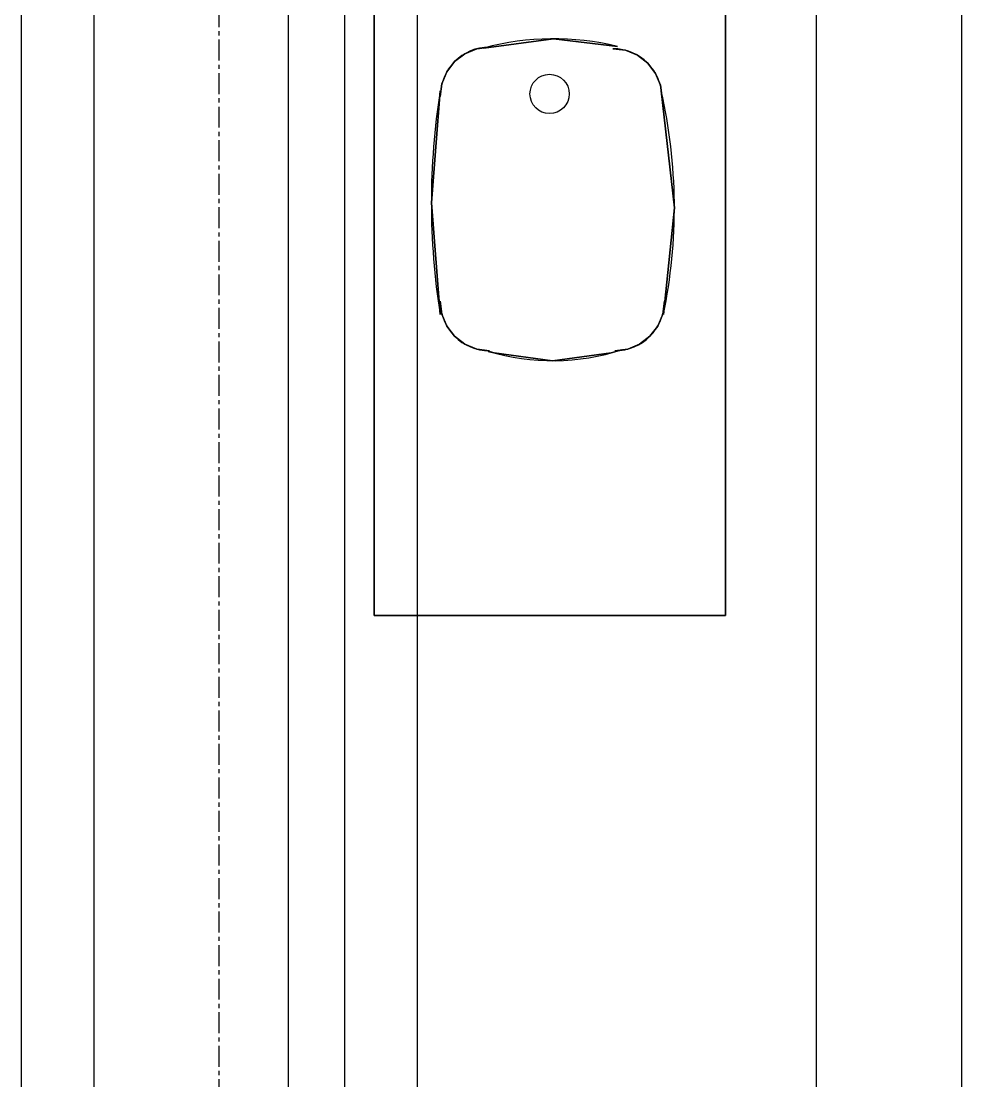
# Model space of a CAD drawing. Header units: millimetres. Extents: x -58291 to 85267, y -25390 to 74943.
# Drawn here: x -5833 to -4408, y 50276 to 51881 of the extents above; entities that cross this region are included whole.
import ezdxf

# ---------------------------------------------------------------- set-up
doc = ezdxf.new("R2010")
doc.units = ezdxf.units.MM
doc.linetypes.add('PCENTRE', pattern=[50.8, 31.75, -6.35, 6.35, -6.35])
doc.linetypes.add('PCENTRE2', pattern=[28.575, 19.05, -3.175, 3.175, -3.175])
for name, color, linetype in [('Basement 01 - Walls', 3, 'Continuous'), ('Boundaries_and_building_grids', 140, 'PCENTRE2'), ('BRICK_WALLS_P4', 1, 'Continuous'), ('SANITARY', 4, 'Continuous'), ('SHOPFITTING', 4, 'Continuous')]:
    doc.layers.add(name, color=color, linetype=linetype)

msp = doc.modelspace()

# ---------------------------------------------------------------- linework, layer by layer
at = {"layer": 'Basement 01 - Walls', "color": 3, "linetype": 'Continuous', "lineweight": -3}
for p, q in [((-5832.8, 52975.7, -4600), (-5832.8, 47575.7, -4600)), ((-5722.8, 52975.7, -4600), (-5722.8, 47575.7, -4600)), ((-5342.8, 52975.7, -4600), (-5342.8, 47575.7, -4600)), ((-5232.8, 52975.7, -4600), (-5232.8, 47575.7, -4600))]:
    msp.add_line(p, q, dxfattribs=at)
at = {"layer": 'Boundaries_and_building_grids', "color": 140, "linetype": 'PCENTRE', "lineweight": -3}
msp.add_line((-5532.8, -17978), (-5532.8, 67825.7), dxfattribs=at)
at = {"layer": 'BRICK_WALLS_P4', "linetype": 'Continuous'}
for p, q in [((-4627.7, 44390.8), (-4627.7, 52980.8)), ((-4407.7, 44280.8), (-4407.7, 52980.8))]:
    msp.add_line(p, q, dxfattribs=at)
at = {"layer": 'SANITARY', "linetype": 'Continuous'}
for p, q in [((-5297.8, 50980.8), (-5297.8, 52780.8)), ((-5297.8, 50980.8), (-5297.8, 52780.8)), ((-5297.8, 52780.8, 880), (-5297.8, 50980.8, 880)), ((-5297.8, 50980.8), (-5297.8, 52780.8)), ((-5297.8, 52780.8, 880), (-5297.8, 50980.8, 880)), ((-5297.8, 52780.8, 880), (-5297.8, 50980.8, 880)), ((-5297.8, 50980.8), (-5297.8, 52780.8)), ((-4765.9, 52780.8), (-4765.9, 50980.8)), ((-4765.9, 52780.8), (-4765.9, 50980.8)), ((-4765.9, 52780.8), (-4765.9, 50980.8)), ((-4765.9, 50980.8, 880), (-4765.9, 52780.8, 880)), ((-4765.9, 52780.8), (-4765.9, 50980.8)), ((-4765.9, 50980.8, 880), (-4765.9, 52780.8, 880)), ((-4765.9, 50980.8, 880), (-4765.9, 52780.8, 880)), ((-5142.5, 51839, 880), (-5123.1, 51841.6, 880)), ((-5123.1, 51841.6, 750), (-5142.5, 51839, 750)), ((-5123.1, 51841.6, 750), (-5142.5, 51839, 750)), ((-5142.5, 51839, 880), (-5123.1, 51841.6, 880)), ((-5123.1, 51841.6, 750), (-5142.5, 51839, 750)), ((-5142.5, 51839, 880), (-5123.1, 51841.6, 880)), ((-5142.5, 51839, 880), (-5123.1, 51841.6, 880)), ((-5123.1, 51841.6, 750), (-5142.5, 51839, 750)), ((-5123.1, 51841.6, 750), (-5142.5, 51839, 750)), ((-5142.5, 51839, 880), (-5123.1, 51841.6, 880)), ((-5123.1, 51841.6, 750), (-5142.5, 51839, 750)), ((-5142.5, 51839, 880), (-5123.1, 51841.6, 880)), ((-5123.1, 51841.6, 750), (-5142.5, 51839, 750)), ((-5123.1, 51841.6, 750), (-5142.5, 51839, 750)), ((-5142.5, 51839, 880), (-5123.1, 51841.6, 880)), ((-5142.5, 51839, 880), (-5123.1, 51841.6, 880)), ((-5123.1, 51841.6, 750), (-5142.5, 51839, 750)), ((-5142.5, 51839, 880), (-5123.1, 51841.6, 880)), ((-5142.5, 51839, 880), (-5123.1, 51841.6, 880)), ((-5123.1, 51841.6, 750), (-5142.5, 51839, 750)), ((-5131.7, 51840.2, 880), (-5026.1, 51854.2, 880)), ((-5026.1, 51854.2, 750), (-5131.7, 51840.2, 750)), ((-5026.1, 51854.2, 750), (-5131.7, 51840.2, 750)), ((-5131.7, 51840.2, 880), (-5026.1, 51854.2, 880)), ((-5026.1, 51854.2, 750), (-5131.7, 51840.2, 750)), ((-5131.7, 51840.2, 880), (-5026.1, 51854.2, 880)), ((-5131.7, 51840.2, 880), (-5026.1, 51854.2, 880)), ((-5026.1, 51854.2, 750), (-5131.7, 51840.2, 750)), ((-5026.1, 51854.2, 750), (-5131.7, 51840.2, 750)), ((-5131.7, 51840.2, 880), (-5026.1, 51854.2, 880)), ((-5026.1, 51854.2, 750), (-5131.7, 51840.2, 750)), ((-5131.7, 51840.2, 880), (-5026.1, 51854.2, 880)), ((-5026.1, 51854.2, 750), (-5131.7, 51840.2, 750)), ((-5131.7, 51840.2, 880), (-5026.1, 51854.2, 880)), ((-5026.1, 51854.2, 750), (-5131.7, 51840.2, 750)), ((-5131.7, 51840.2, 880), (-5026.1, 51854.2, 880)), ((-5026.1, 51854.2, 750), (-5131.7, 51840.2, 750)), ((-5131.7, 51840.2, 880), (-5026.1, 51854.2, 880)), ((-5131.7, 51840.2, 880), (-5026.1, 51854.2, 880)), ((-5026.1, 51854.2, 750), (-5131.7, 51840.2, 750)), ((-5123.1, 51841.6, 880), (-5123.1, 51841.6, 750)), ((-5123.1, 51841.6, 750), (-5123.1, 51841.6, 750)), ((-5123.1, 51841.6, 750), (-5123.1, 51841.6, 750)), ((-5123.1, 51841.6, 880), (-5123.1, 51841.6, 750)), ((-5123.1, 51841.6, 880), (-5123.1, 51841.6, 750)), ((-5123.1, 51841.6, 750), (-5123.1, 51841.6, 750)), ((-5123.1, 51841.6, 880), (-5123.1, 51841.6, 750)), ((-5123.1, 51841.6, 750), (-5123.1, 51841.6, 750)), ((-5123.1, 51841.6, 750), (-5123.1, 51841.6, 750)), ((-5123.1, 51841.6, 880), (-5123.1, 51841.6, 750)), ((-5123.1, 51841.6, 750), (-5123.1, 51841.6, 750)), ((-5123.1, 51841.6, 880), (-5123.1, 51841.6, 750)), ((-5123.1, 51841.6, 750), (-5123.1, 51841.6, 750)), ((-5123.1, 51841.6, 750), (-5123.1, 51841.6, 750)), ((-5123.1, 51841.6, 880), (-5123.1, 51841.6, 750)), ((-5123.1, 51841.6, 750), (-5123.1, 51841.6, 750)), ((-5123.1, 51841.6, 880), (-5123.1, 51841.6, 750)), ((-5123.1, 51841.6, 880), (-5123.1, 51841.6, 750)), ((-5123.1, 51841.6, 750), (-5123.1, 51841.6, 750)), ((-5123.1, 51841.6, 880), (-5123.1, 51841.6, 750)), ((-4929.4, 51842.5, 750), (-5026.1, 51854.2, 750)), ((-5026.1, 51854.2, 880), (-4929.4, 51842.5, 880)), ((-5026.1, 51854.2, 880), (-5026.1, 51854.2, 750)), ((-5026.1, 51854.2, 750), (-5026.1, 51854.2, 750)), ((-5026.1, 51854.2, 750), (-5026.1, 51854.2, 880)), ((-4929.4, 51842.5, 750), (-5026.1, 51854.2, 750)), ((-5026.1, 51854.2, 750), (-5026.1, 51854.2, 750)), ((-5026.1, 51854.2, 880), (-4929.4, 51842.5, 880)), ((-5026.1, 51854.2, 750), (-5026.1, 51854.2, 880)), ((-5026.1, 51854.2, 880), (-5026.1, 51854.2, 750)), ((-5026.1, 51854.2, 880), (-5026.1, 51854.2, 750)), ((-4929.4, 51842.5, 750), (-5026.1, 51854.2, 750)), ((-5026.1, 51854.2, 750), (-5026.1, 51854.2, 880)), ((-5026.1, 51854.2, 750), (-5026.1, 51854.2, 750)), ((-5026.1, 51854.2, 880), (-4929.4, 51842.5, 880)), ((-5026.1, 51854.2, 750), (-5026.1, 51854.2, 880)), ((-5026.1, 51854.2, 880), (-5026.1, 51854.2, 750)), ((-5026.1, 51854.2, 880), (-4929.4, 51842.5, 880)), ((-5026.1, 51854.2, 750), (-5026.1, 51854.2, 750)), ((-5026.1, 51854.2, 750), (-5026.1, 51854.2, 880)), ((-4929.4, 51842.5, 750), (-5026.1, 51854.2, 750)), ((-5026.1, 51854.2, 750), (-5026.1, 51854.2, 750)), ((-5026.1, 51854.2, 880), (-4929.4, 51842.5, 880)), ((-5026.1, 51854.2, 750), (-5026.1, 51854.2, 750)), ((-5026.1, 51854.2, 750), (-5026.1, 51854.2, 880)), ((-4929.4, 51842.5, 750), (-5026.1, 51854.2, 750)), ((-5026.1, 51854.2, 880), (-4929.4, 51842.5, 880)), ((-5026.1, 51854.2, 880), (-5026.1, 51854.2, 750)), ((-5026.1, 51854.2, 880), (-5026.1, 51854.2, 750)), ((-5026.1, 51854.2, 750), (-5026.1, 51854.2, 750)), ((-5026.1, 51854.2, 750), (-5026.1, 51854.2, 880)), ((-4929.4, 51842.5, 750), (-5026.1, 51854.2, 750)), ((-5026.1, 51854.2, 880), (-4929.4, 51842.5, 880)), ((-5026.1, 51854.2, 880), (-5026.1, 51854.2, 750)), ((-4929.4, 51842.5, 750), (-5026.1, 51854.2, 750)), ((-5026.1, 51854.2, 880), (-4929.4, 51842.5, 880)), ((-5026.1, 51854.2, 750), (-5026.1, 51854.2, 750)), ((-5026.1, 51854.2, 750), (-5026.1, 51854.2, 880)), ((-5026.1, 51854.2, 750), (-5026.1, 51854.2, 880)), ((-5026.1, 51854.2, 880), (-4929.4, 51842.5, 880)), ((-5026.1, 51854.2, 880), (-5026.1, 51854.2, 750)), ((-5026.1, 51854.2, 750), (-5026.1, 51854.2, 750)), ((-4929.4, 51842.5, 750), (-5026.1, 51854.2, 750)), ((-5026.1, 51854.2, 880), (-5026.1, 51854.2, 750)), ((-4929.4, 51842.5, 750), (-5026.1, 51854.2, 750)), ((-5026.1, 51854.2, 880), (-5026.1, 51854.2, 750)), ((-5026.1, 51854.2, 880), (-4929.4, 51842.5, 880)), ((-5026.1, 51854.2, 750), (-5026.1, 51854.2, 750)), ((-5026.1, 51854.2, 750), (-5026.1, 51854.2, 880)), ((-4929.4, 51842.5, 750), (-5026.1, 51854.2, 750)), ((-4929.4, 51842.5, 880), (-4929.4, 51842.5, 750)), ((-4929.4, 51842.5, 750), (-4929.4, 51842.5, 750)), ((-4929.4, 51842.5, 750), (-4929.4, 51842.5, 750)), ((-4929.4, 51842.5, 880), (-4929.4, 51842.5, 750)), ((-4929.4, 51842.5, 880), (-4929.4, 51842.5, 750)), ((-4929.4, 51842.5, 750), (-4929.4, 51842.5, 750)), ((-4929.4, 51842.5, 750), (-4929.4, 51842.5, 750)), ((-4929.4, 51842.5, 750), (-4929.4, 51842.5, 750)), ((-4929.4, 51842.5, 880), (-4929.4, 51842.5, 750)), ((-4929.4, 51842.5, 880), (-4929.4, 51842.5, 750)), ((-4929.4, 51842.5, 750), (-4929.4, 51842.5, 750)), ((-4929.4, 51842.5, 750), (-4929.4, 51842.5, 750)), ((-4929.4, 51842.5, 880), (-4929.4, 51842.5, 750)), ((-4929.4, 51842.5, 750), (-4929.4, 51842.5, 750)), ((-4929.4, 51842.5, 880), (-4929.4, 51842.5, 750)), ((-4929.4, 51842.5, 880), (-4929.4, 51842.5, 750)), ((-4929.4, 51842.5, 750), (-4929.4, 51842.5, 750)), ((-4929.4, 51842.5, 880), (-4929.4, 51842.5, 750)), ((-4929.4, 51842.5, 750), (-4929.4, 51842.5, 750)), ((-4929.4, 51842.5, 880), (-4929.4, 51842.5, 750)), ((-5176.2, 51819.6, 880), (-5160.6, 51831.5, 880)), ((-5160.6, 51831.5, 750), (-5176.2, 51819.6, 750)), ((-5160.6, 51831.5, 750), (-5176.2, 51819.6, 750)), ((-5176.2, 51819.6, 880), (-5160.6, 51831.5, 880)), ((-5160.6, 51831.5, 750), (-5176.2, 51819.6, 750)), ((-5176.2, 51819.6, 880), (-5160.6, 51831.5, 880)), ((-5160.6, 51831.5, 750), (-5176.2, 51819.6, 750)), ((-5176.2, 51819.6, 880), (-5160.6, 51831.5, 880)), ((-5176.2, 51819.6, 880), (-5160.6, 51831.5, 880)), ((-5160.6, 51831.5, 750), (-5176.2, 51819.6, 750)), ((-5176.2, 51819.6, 880), (-5160.6, 51831.5, 880)), ((-5160.6, 51831.5, 750), (-5176.2, 51819.6, 750)), ((-5176.2, 51819.6, 880), (-5160.6, 51831.5, 880)), ((-5176.2, 51819.6, 880), (-5160.6, 51831.5, 880)), ((-5160.6, 51831.5, 750), (-5176.2, 51819.6, 750)), ((-5160.6, 51831.5, 750), (-5176.2, 51819.6, 750)), ((-5176.2, 51819.6, 880), (-5160.6, 51831.5, 880)), ((-5160.6, 51831.5, 750), (-5176.2, 51819.6, 750)), ((-5160.6, 51831.5, 750), (-5176.2, 51819.6, 750)), ((-5176.2, 51819.6, 880), (-5160.6, 51831.5, 880)), ((-5160.6, 51831.5, 880), (-5142.5, 51839, 880)), ((-5142.5, 51839, 750), (-5160.6, 51831.5, 750)), ((-5142.5, 51839, 750), (-5160.6, 51831.5, 750)), ((-5160.6, 51831.5, 880), (-5142.5, 51839, 880)), ((-5142.5, 51839, 750), (-5160.6, 51831.5, 750)), ((-5160.6, 51831.5, 880), (-5142.5, 51839, 880)), ((-5160.6, 51831.5, 880), (-5142.5, 51839, 880)), ((-5142.5, 51839, 750), (-5160.6, 51831.5, 750)), ((-5142.5, 51839, 750), (-5160.6, 51831.5, 750)), ((-5160.6, 51831.5, 880), (-5142.5, 51839, 880)), ((-5142.5, 51839, 750), (-5160.6, 51831.5, 750)), ((-5160.6, 51831.5, 880), (-5142.5, 51839, 880)), ((-5142.5, 51839, 750), (-5160.6, 51831.5, 750)), ((-5160.6, 51831.5, 880), (-5142.5, 51839, 880)), ((-5160.6, 51831.5, 880), (-5142.5, 51839, 880)), ((-5142.5, 51839, 750), (-5160.6, 51831.5, 750)), ((-5142.5, 51839, 750), (-5160.6, 51831.5, 750)), ((-5160.6, 51831.5, 880), (-5142.5, 51839, 880)), ((-5142.5, 51839, 750), (-5160.6, 51831.5, 750)), ((-5160.6, 51831.5, 880), (-5142.5, 51839, 880)), ((-5160.6, 51831.5, 880), (-5160.6, 51831.5, 750)), ((-5160.6, 51831.5, 750), (-5160.6, 51831.5, 750)), ((-5160.6, 51831.5, 750), (-5160.6, 51831.5, 880)), ((-5160.6, 51831.5, 750), (-5160.6, 51831.5, 880)), ((-5160.6, 51831.5, 880), (-5160.6, 51831.5, 750)), ((-5160.6, 51831.5, 750), (-5160.6, 51831.5, 750)), ((-5160.6, 51831.5, 880), (-5160.6, 51831.5, 750)), ((-5160.6, 51831.5, 750), (-5160.6, 51831.5, 880)), ((-5160.6, 51831.5, 750), (-5160.6, 51831.5, 750)), ((-5160.6, 51831.5, 880), (-5160.6, 51831.5, 750)), ((-5160.6, 51831.5, 750), (-5160.6, 51831.5, 750)), ((-5160.6, 51831.5, 750), (-5160.6, 51831.5, 750)), ((-5160.6, 51831.5, 880), (-5160.6, 51831.5, 750)), ((-5160.6, 51831.5, 750), (-5160.6, 51831.5, 750)), ((-5160.6, 51831.5, 750), (-5160.6, 51831.5, 880)), ((-5160.6, 51831.5, 880), (-5160.6, 51831.5, 750)), ((-5160.6, 51831.5, 750), (-5160.6, 51831.5, 880)), ((-5160.6, 51831.5, 880), (-5160.6, 51831.5, 750)), ((-5160.6, 51831.5, 750), (-5160.6, 51831.5, 750)), ((-5160.6, 51831.5, 750), (-5160.6, 51831.5, 750)), ((-5160.6, 51831.5, 750), (-5160.6, 51831.5, 880)), ((-5160.6, 51831.5, 880), (-5160.6, 51831.5, 750)), ((-5160.6, 51831.5, 750), (-5160.6, 51831.5, 750)), ((-5160.6, 51831.5, 880), (-5160.6, 51831.5, 750)), ((-5160.6, 51831.5, 750), (-5160.6, 51831.5, 880)), ((-5160.6, 51831.5, 750), (-5160.6, 51831.5, 880)), ((-5160.6, 51831.5, 750), (-5160.6, 51831.5, 880)), ((-5160.6, 51831.5, 750), (-5160.6, 51831.5, 750)), ((-5160.6, 51831.5, 880), (-5160.6, 51831.5, 750)), ((-5160.6, 51831.5, 750), (-5160.6, 51831.5, 880)), ((-5142.5, 51839, 880), (-5142.5, 51839, 750)), ((-5142.5, 51839, 750), (-5142.5, 51839, 750)), ((-5142.5, 51839, 750), (-5142.5, 51839, 880)), ((-5142.5, 51839, 750), (-5142.5, 51839, 750)), ((-5142.5, 51839, 750), (-5142.5, 51839, 880)), ((-5142.5, 51839, 880), (-5142.5, 51839, 750)), ((-5142.5, 51839, 880), (-5142.5, 51839, 750)), ((-5142.5, 51839, 750), (-5142.5, 51839, 880)), ((-5142.5, 51839, 750), (-5142.5, 51839, 750)), ((-5142.5, 51839, 750), (-5142.5, 51839, 880)), ((-5142.5, 51839, 880), (-5142.5, 51839, 750)), ((-5142.5, 51839, 750), (-5142.5, 51839, 750)), ((-5142.5, 51839, 750), (-5142.5, 51839, 880)), ((-5142.5, 51839, 750), (-5142.5, 51839, 750)), ((-5142.5, 51839, 880), (-5142.5, 51839, 750)), ((-5142.5, 51839, 880), (-5142.5, 51839, 750)), ((-5142.5, 51839, 750), (-5142.5, 51839, 750)), ((-5142.5, 51839, 750), (-5142.5, 51839, 880)), ((-5142.5, 51839, 880), (-5142.5, 51839, 750)), ((-5142.5, 51839, 750), (-5142.5, 51839, 880)), ((-5142.5, 51839, 750), (-5142.5, 51839, 750)), ((-5142.5, 51839, 750), (-5142.5, 51839, 750)), ((-5142.5, 51839, 880), (-5142.5, 51839, 750)), ((-5142.5, 51839, 750), (-5142.5, 51839, 880)), ((-5142.5, 51839, 750), (-5142.5, 51839, 750)), ((-5142.5, 51839, 750), (-5142.5, 51839, 880)), ((-5142.5, 51839, 880), (-5142.5, 51839, 750)), ((-5142.5, 51839, 750), (-5142.5, 51839, 880)), ((-5142.5, 51839, 880), (-5142.5, 51839, 750)), ((-5142.5, 51839, 750), (-5142.5, 51839, 750)), ((-5131.7, 51840.2, 750), (-5131.7, 51840.2, 880)), ((-5131.7, 51840.2, 750), (-5131.7, 51840.2, 880)), ((-5131.7, 51840.2, 750), (-5131.7, 51840.2, 880)), ((-5131.7, 51840.2, 750), (-5131.7, 51840.2, 880)), ((-5131.7, 51840.2, 750), (-5131.7, 51840.2, 880)), ((-5131.7, 51840.2, 750), (-5131.7, 51840.2, 880)), ((-5131.7, 51840.2, 750), (-5131.7, 51840.2, 880)), ((-5131.7, 51840.2, 750), (-5131.7, 51840.2, 880)), ((-5131.7, 51840.2, 750), (-5131.7, 51840.2, 880)), ((-5131.7, 51840.2, 750), (-5131.7, 51840.2, 880)), ((-4917.2, 51836.7, 750), (-4936.6, 51839.2, 750)), ((-4936.6, 51839.2, 880), (-4917.2, 51836.7, 880)), ((-4936.6, 51839.2, 880), (-4917.2, 51836.7, 880)), ((-4936.6, 51839.2, 750), (-4936.6, 51839.2, 880)), ((-4936.6, 51839.2, 750), (-4936.6, 51839.2, 880)), ((-4936.6, 51839.2, 880), (-4917.2, 51836.7, 880)), ((-4917.2, 51836.7, 750), (-4936.6, 51839.2, 750)), ((-4936.6, 51839.2, 750), (-4936.6, 51839.2, 880)), ((-4917.2, 51836.7, 750), (-4936.6, 51839.2, 750)), ((-4917.2, 51836.7, 880), (-4917.2, 51836.7, 750)), ((-4917.2, 51836.7, 880), (-4899.1, 51829.2, 880)), ((-4917.2, 51836.7, 750), (-4917.2, 51836.7, 750)), ((-4917.2, 51836.7, 750), (-4917.2, 51836.7, 880)), ((-4917.2, 51836.7, 750), (-4917.2, 51836.7, 750)), ((-4899.1, 51829.2, 750), (-4917.2, 51836.7, 750)), ((-4917.2, 51836.7, 880), (-4917.2, 51836.7, 750)), ((-4917.2, 51836.7, 880), (-4917.2, 51836.7, 750)), ((-4899.1, 51829.2, 750), (-4917.2, 51836.7, 750)), ((-4917.2, 51836.7, 750), (-4917.2, 51836.7, 880)), ((-4917.2, 51836.7, 880), (-4899.1, 51829.2, 880)), ((-4917.2, 51836.7, 750), (-4917.2, 51836.7, 880)), ((-4899.1, 51829.2, 750), (-4917.2, 51836.7, 750)), ((-4917.2, 51836.7, 880), (-4899.1, 51829.2, 880)), ((-4917.2, 51836.7, 750), (-4917.2, 51836.7, 750)), ((-4883.5, 51817.3, 750), (-4899.1, 51829.2, 750)), ((-4899.1, 51829.2, 750), (-4899.1, 51829.2, 750)), ((-4899.1, 51829.2, 880), (-4899.1, 51829.2, 750)), ((-4899.1, 51829.2, 750), (-4899.1, 51829.2, 880)), ((-4899.1, 51829.2, 750), (-4899.1, 51829.2, 880)), ((-4899.1, 51829.2, 880), (-4883.5, 51817.3, 880)), ((-4899.1, 51829.2, 880), (-4899.1, 51829.2, 750)), ((-4899.1, 51829.2, 750), (-4899.1, 51829.2, 750)), ((-4899.1, 51829.2, 750), (-4899.1, 51829.2, 750)), ((-4899.1, 51829.2, 880), (-4883.5, 51817.3, 880)), ((-4899.1, 51829.2, 880), (-4883.5, 51817.3, 880)), ((-4883.5, 51817.3, 750), (-4899.1, 51829.2, 750)), ((-4899.1, 51829.2, 880), (-4899.1, 51829.2, 750)), ((-4883.5, 51817.3, 750), (-4899.1, 51829.2, 750)), ((-4899.1, 51829.2, 750), (-4899.1, 51829.2, 880)), ((-5188.1, 51804.1, 880), (-5176.2, 51819.6, 880)), ((-5176.2, 51819.6, 750), (-5188.1, 51804.1, 750)), ((-5176.2, 51819.6, 750), (-5188.1, 51804.1, 750)), ((-5188.1, 51804.1, 880), (-5176.2, 51819.6, 880)), ((-5188.1, 51804.1, 880), (-5176.2, 51819.6, 880)), ((-5176.2, 51819.6, 750), (-5188.1, 51804.1, 750)), ((-5188.1, 51804.1, 880), (-5176.2, 51819.6, 880)), ((-5176.2, 51819.6, 750), (-5188.1, 51804.1, 750)), ((-5176.2, 51819.6, 750), (-5188.1, 51804.1, 750)), ((-5176.2, 51819.6, 750), (-5188.1, 51804.1, 750)), ((-5188.1, 51804.1, 880), (-5176.2, 51819.6, 880)), ((-5176.2, 51819.6, 750), (-5188.1, 51804.1, 750)), ((-5188.1, 51804.1, 880), (-5176.2, 51819.6, 880)), ((-5176.2, 51819.6, 750), (-5188.1, 51804.1, 750)), ((-5188.1, 51804.1, 880), (-5176.2, 51819.6, 880)), ((-5176.2, 51819.6, 750), (-5188.1, 51804.1, 750)), ((-5188.1, 51804.1, 880), (-5176.2, 51819.6, 880)), ((-5188.1, 51804.1, 880), (-5176.2, 51819.6, 880)), ((-5176.2, 51819.6, 750), (-5188.1, 51804.1, 750)), ((-5188.1, 51804.1, 880), (-5176.2, 51819.6, 880)), ((-5176.2, 51819.6, 880), (-5176.2, 51819.6, 750)), ((-5176.2, 51819.6, 750), (-5176.2, 51819.6, 750)), ((-5176.2, 51819.6, 750), (-5176.2, 51819.6, 880)), ((-5176.2, 51819.6, 880), (-5176.2, 51819.6, 750)), ((-5176.2, 51819.6, 750), (-5176.2, 51819.6, 750)), ((-5176.2, 51819.6, 750), (-5176.2, 51819.6, 880)), ((-5176.2, 51819.6, 750), (-5176.2, 51819.6, 750)), ((-5176.2, 51819.6, 750), (-5176.2, 51819.6, 880)), ((-5176.2, 51819.6, 880), (-5176.2, 51819.6, 750)), ((-5176.2, 51819.6, 750), (-5176.2, 51819.6, 880)), ((-5176.2, 51819.6, 880), (-5176.2, 51819.6, 750)), ((-5176.2, 51819.6, 750), (-5176.2, 51819.6, 750)), ((-5176.2, 51819.6, 750), (-5176.2, 51819.6, 880)), ((-5176.2, 51819.6, 880), (-5176.2, 51819.6, 750)), ((-5176.2, 51819.6, 750), (-5176.2, 51819.6, 880)), ((-5176.2, 51819.6, 750), (-5176.2, 51819.6, 750)), ((-5176.2, 51819.6, 880), (-5176.2, 51819.6, 750)), ((-5176.2, 51819.6, 750), (-5176.2, 51819.6, 750)), ((-5176.2, 51819.6, 880), (-5176.2, 51819.6, 750)), ((-5176.2, 51819.6, 750), (-5176.2, 51819.6, 880)), ((-5176.2, 51819.6, 750), (-5176.2, 51819.6, 750)), ((-5176.2, 51819.6, 880), (-5176.2, 51819.6, 750)), ((-5176.2, 51819.6, 750), (-5176.2, 51819.6, 880)), ((-5176.2, 51819.6, 880), (-5176.2, 51819.6, 750)), ((-5176.2, 51819.6, 750), (-5176.2, 51819.6, 880)), ((-5176.2, 51819.6, 750), (-5176.2, 51819.6, 750)), ((-5176.2, 51819.6, 750), (-5176.2, 51819.6, 750)), ((-5176.2, 51819.6, 750), (-5176.2, 51819.6, 750)), ((-5176.2, 51819.6, 750), (-5176.2, 51819.6, 880)), ((-5176.2, 51819.6, 880), (-5176.2, 51819.6, 750)), ((-4883.5, 51817.3, 750), (-4883.5, 51817.3, 750)), ((-4883.5, 51817.3, 880), (-4883.5, 51817.3, 750)), ((-4883.5, 51817.3, 750), (-4883.5, 51817.3, 880)), ((-4871.6, 51801.7, 750), (-4883.5, 51817.3, 750)), ((-4883.5, 51817.3, 880), (-4871.6, 51801.7, 880)), ((-4883.5, 51817.3, 750), (-4883.5, 51817.3, 880)), ((-4883.5, 51817.3, 880), (-4883.5, 51817.3, 750)), ((-4883.5, 51817.3, 880), (-4883.5, 51817.3, 750)), ((-4871.6, 51801.7, 750), (-4883.5, 51817.3, 750)), ((-4883.5, 51817.3, 750), (-4883.5, 51817.3, 750)), ((-4883.5, 51817.3, 880), (-4871.6, 51801.7, 880)), ((-4883.5, 51817.3, 880), (-4871.6, 51801.7, 880)), ((-4883.5, 51817.3, 750), (-4883.5, 51817.3, 750)), ((-4883.5, 51817.3, 750), (-4883.5, 51817.3, 880)), ((-4871.6, 51801.7, 750), (-4883.5, 51817.3, 750)), ((-5188.1, 51804.1, 750), (-5195.6, 51786, 750)), ((-5195.6, 51786, 880), (-5188.1, 51804.1, 880)), ((-5195.6, 51786, 880), (-5188.1, 51804.1, 880)), ((-5188.1, 51804.1, 750), (-5195.6, 51786, 750)), ((-5195.6, 51786, 880), (-5188.1, 51804.1, 880)), ((-5188.1, 51804.1, 750), (-5195.6, 51786, 750)), ((-5188.1, 51804.1, 750), (-5195.6, 51786, 750)), ((-5195.6, 51786, 880), (-5188.1, 51804.1, 880)), ((-5188.1, 51804.1, 750), (-5195.6, 51786, 750)), ((-5195.6, 51786, 880), (-5188.1, 51804.1, 880)), ((-5188.1, 51804.1, 750), (-5195.6, 51786, 750)), ((-5195.6, 51786, 880), (-5188.1, 51804.1, 880)), ((-5188.1, 51804.1, 750), (-5195.6, 51786, 750)), ((-5195.6, 51786, 880), (-5188.1, 51804.1, 880)), ((-5188.1, 51804.1, 750), (-5195.6, 51786, 750)), ((-5195.6, 51786, 880), (-5188.1, 51804.1, 880)), ((-5188.1, 51804.1, 750), (-5195.6, 51786, 750)), ((-5195.6, 51786, 880), (-5188.1, 51804.1, 880)), ((-5188.1, 51804.1, 750), (-5195.6, 51786, 750)), ((-5195.6, 51786, 880), (-5188.1, 51804.1, 880)), ((-5188.1, 51804.1, 880), (-5188.1, 51804.1, 750)), ((-5188.1, 51804.1, 750), (-5188.1, 51804.1, 750)), ((-5188.1, 51804.1, 750), (-5188.1, 51804.1, 880)), ((-5188.1, 51804.1, 750), (-5188.1, 51804.1, 750)), ((-5188.1, 51804.1, 880), (-5188.1, 51804.1, 750)), ((-5188.1, 51804.1, 750), (-5188.1, 51804.1, 880)), ((-5188.1, 51804.1, 750), (-5188.1, 51804.1, 880)), ((-5188.1, 51804.1, 880), (-5188.1, 51804.1, 750)), ((-5188.1, 51804.1, 750), (-5188.1, 51804.1, 750)), ((-5188.1, 51804.1, 750), (-5188.1, 51804.1, 880)), ((-5188.1, 51804.1, 880), (-5188.1, 51804.1, 750)), ((-5188.1, 51804.1, 750), (-5188.1, 51804.1, 750)), ((-5188.1, 51804.1, 750), (-5188.1, 51804.1, 880)), ((-5188.1, 51804.1, 880), (-5188.1, 51804.1, 750)), ((-5188.1, 51804.1, 880), (-5188.1, 51804.1, 750)), ((-5188.1, 51804.1, 750), (-5188.1, 51804.1, 880)), ((-5188.1, 51804.1, 750), (-5188.1, 51804.1, 750)), ((-5188.1, 51804.1, 750), (-5188.1, 51804.1, 750)), ((-5188.1, 51804.1, 880), (-5188.1, 51804.1, 750)), ((-5188.1, 51804.1, 750), (-5188.1, 51804.1, 880)), ((-5188.1, 51804.1, 880), (-5188.1, 51804.1, 750)), ((-5188.1, 51804.1, 750), (-5188.1, 51804.1, 880)), ((-5188.1, 51804.1, 750), (-5188.1, 51804.1, 750)), ((-5188.1, 51804.1, 750), (-5188.1, 51804.1, 750)), ((-5188.1, 51804.1, 750), (-5188.1, 51804.1, 880)), ((-5188.1, 51804.1, 880), (-5188.1, 51804.1, 750)), ((-5188.1, 51804.1, 750), (-5188.1, 51804.1, 750)), ((-5188.1, 51804.1, 750), (-5188.1, 51804.1, 750)), ((-5188.1, 51804.1, 880), (-5188.1, 51804.1, 750)), ((-5188.1, 51804.1, 750), (-5188.1, 51804.1, 880)), ((-4871.6, 51801.7, 880), (-4864.1, 51783.7, 880)), ((-4871.6, 51801.7, 880), (-4871.6, 51801.7, 750)), ((-4864.1, 51783.7, 750), (-4871.6, 51801.7, 750)), ((-4871.6, 51801.7, 880), (-4864.1, 51783.7, 880)), ((-4871.6, 51801.7, 880), (-4871.6, 51801.7, 750)), ((-4871.6, 51801.7, 880), (-4871.6, 51801.7, 750)), ((-4864.1, 51783.7, 750), (-4871.6, 51801.7, 750)), ((-4871.6, 51801.7, 750), (-4871.6, 51801.7, 750)), ((-4871.6, 51801.7, 750), (-4871.6, 51801.7, 880)), ((-4871.6, 51801.7, 750), (-4871.6, 51801.7, 750)), ((-4871.6, 51801.7, 880), (-4864.1, 51783.7, 880)), ((-4871.6, 51801.7, 750), (-4871.6, 51801.7, 750)), ((-4871.6, 51801.7, 750), (-4871.6, 51801.7, 880)), ((-4864.1, 51783.7, 750), (-4871.6, 51801.7, 750)), ((-4871.6, 51801.7, 750), (-4871.6, 51801.7, 880)), ((-5195.6, 51786, 750), (-5198.1, 51766.6, 750)), ((-5198.1, 51766.6, 880), (-5195.6, 51786, 880)), ((-5198.1, 51766.6, 880), (-5195.6, 51786, 880)), ((-5195.6, 51786, 750), (-5198.1, 51766.6, 750)), ((-5198.1, 51766.6, 880), (-5195.6, 51786, 880)), ((-5195.6, 51786, 750), (-5198.1, 51766.6, 750)), ((-5195.6, 51786, 750), (-5198.1, 51766.6, 750)), ((-5195.6, 51786, 750), (-5198.1, 51766.6, 750)), ((-5198.1, 51766.6, 880), (-5195.6, 51786, 880)), ((-5195.6, 51786, 750), (-5198.1, 51766.6, 750)), ((-5195.6, 51786, 750), (-5198.1, 51766.6, 750)), ((-5198.1, 51766.6, 880), (-5195.6, 51786, 880)), ((-5198.1, 51766.6, 880), (-5195.6, 51786, 880)), ((-5195.6, 51786, 750), (-5198.1, 51766.6, 750)), ((-5195.6, 51786, 750), (-5198.1, 51766.6, 750)), ((-5198.1, 51766.6, 880), (-5195.6, 51786, 880)), ((-5198.1, 51766.6, 880), (-5195.6, 51786, 880)), ((-5198.1, 51766.6, 880), (-5195.6, 51786, 880)), ((-5198.1, 51766.6, 880), (-5195.6, 51786, 880)), ((-5195.6, 51786, 750), (-5198.1, 51766.6, 750)), ((-5195.6, 51786, 880), (-5195.6, 51786, 750)), ((-5195.6, 51786, 750), (-5195.6, 51786, 750)), ((-5195.6, 51786, 750), (-5195.6, 51786, 880)), ((-5195.6, 51786, 880), (-5195.6, 51786, 750)), ((-5195.6, 51786, 750), (-5195.6, 51786, 750)), ((-5195.6, 51786, 750), (-5195.6, 51786, 880)), ((-5195.6, 51786, 750), (-5195.6, 51786, 750)), ((-5195.6, 51786, 880), (-5195.6, 51786, 750)), ((-5195.6, 51786, 750), (-5195.6, 51786, 880)), ((-5195.6, 51786, 750), (-5195.6, 51786, 880)), ((-5195.6, 51786, 880), (-5195.6, 51786, 750)), ((-5195.6, 51786, 750), (-5195.6, 51786, 750)), ((-5195.6, 51786, 880), (-5195.6, 51786, 750)), ((-5195.6, 51786, 750), (-5195.6, 51786, 880)), ((-5195.6, 51786, 750), (-5195.6, 51786, 750)), ((-5195.6, 51786, 750), (-5195.6, 51786, 750)), ((-5195.6, 51786, 750), (-5195.6, 51786, 880)), ((-5195.6, 51786, 880), (-5195.6, 51786, 750)), ((-5195.6, 51786, 880), (-5195.6, 51786, 750)), ((-5195.6, 51786, 750), (-5195.6, 51786, 750)), ((-5195.6, 51786, 750), (-5195.6, 51786, 880)), ((-5195.6, 51786, 750), (-5195.6, 51786, 880)), ((-5195.6, 51786, 880), (-5195.6, 51786, 750)), ((-5195.6, 51786, 750), (-5195.6, 51786, 750)), ((-5195.6, 51786, 750), (-5195.6, 51786, 880)), ((-5195.6, 51786, 880), (-5195.6, 51786, 750)), ((-5195.6, 51786, 750), (-5195.6, 51786, 750)), ((-5195.6, 51786, 880), (-5195.6, 51786, 750)), ((-5195.6, 51786, 750), (-5195.6, 51786, 880)), ((-5195.6, 51786, 750), (-5195.6, 51786, 750)), ((-4864.1, 51783.7, 880), (-4864.1, 51783.7, 750)), ((-4861.6, 51764.2, 750), (-4864.1, 51783.7, 750)), ((-4864.1, 51783.7, 880), (-4861.6, 51764.2, 880)), ((-4864.1, 51783.7, 750), (-4864.1, 51783.7, 880)), ((-4864.1, 51783.7, 750), (-4864.1, 51783.7, 750)), ((-4864.1, 51783.7, 750), (-4864.1, 51783.7, 750)), ((-4861.6, 51764.2, 750), (-4864.1, 51783.7, 750)), ((-4864.1, 51783.7, 880), (-4861.6, 51764.2, 880)), ((-4864.1, 51783.7, 880), (-4861.6, 51764.2, 880)), ((-4864.1, 51783.7, 880), (-4864.1, 51783.7, 750)), ((-4864.1, 51783.7, 750), (-4864.1, 51783.7, 880)), ((-4864.1, 51783.7, 750), (-4864.1, 51783.7, 750)), ((-4861.6, 51764.2, 750), (-4864.1, 51783.7, 750)), ((-4864.1, 51783.7, 880), (-4864.1, 51783.7, 750)), ((-4864.1, 51783.7, 750), (-4864.1, 51783.7, 880)), ((-5198, 51775.2, 750), (-5211.4, 51605.8, 750)), ((-5211.4, 51605.8, 880), (-5198, 51775.2, 880)), ((-5198, 51775.2, 750), (-5211.4, 51605.8, 750)), ((-5198, 51775.2, 750), (-5211.4, 51605.8, 750)), ((-5211.4, 51605.8, 880), (-5198, 51775.2, 880)), ((-5211.4, 51605.8, 880), (-5198, 51775.2, 880)), ((-5198.1, 51766.6, 750), (-5198.1, 51766.6, 880)), ((-5198.1, 51766.6, 750), (-5198.1, 51766.6, 880)), ((-5198.1, 51766.6, 750), (-5198.1, 51766.6, 880)), ((-5198.1, 51766.6, 750), (-5198.1, 51766.6, 880)), ((-5198.1, 51766.6, 750), (-5198.1, 51766.6, 880)), ((-5198.1, 51766.6, 750), (-5198.1, 51766.6, 880)), ((-5198.1, 51766.6, 750), (-5198.1, 51766.6, 880)), ((-5198.1, 51766.6, 750), (-5198.1, 51766.6, 880)), ((-5198.1, 51766.6, 750), (-5198.1, 51766.6, 880)), ((-5198.1, 51766.6, 750), (-5198.1, 51766.6, 880)), ((-5198, 51775.2, 880), (-5198, 51775.2, 750)), ((-5198, 51775.2, 750), (-5198, 51775.2, 750)), ((-5198, 51775.2, 750), (-5198, 51775.2, 750)), ((-5198, 51775.2, 880), (-5198, 51775.2, 750)), ((-5198, 51775.2, 750), (-5198, 51775.2, 750)), ((-5198, 51775.2, 880), (-5198, 51775.2, 750)), ((-4843.2, 51598.2, 750), (-4863.1, 51775.2, 750)), ((-4863.1, 51775.2, 750), (-4863.1, 51775.2, 880)), ((-4843.2, 51598.2, 750), (-4863.1, 51775.2, 750)), ((-4863.1, 51775.2, 750), (-4863.1, 51775.2, 880)), ((-4863.1, 51775.2, 880), (-4843.2, 51598.2, 880)), ((-4863.1, 51775.2, 880), (-4843.2, 51598.2, 880)), ((-4863.1, 51775.2, 750), (-4863.1, 51775.2, 880)), ((-4863.1, 51775.2, 880), (-4843.2, 51598.2, 880)), ((-4843.2, 51598.2, 750), (-4863.1, 51775.2, 750)), ((-4861.6, 51764.2, 750), (-4861.6, 51764.2, 750)), ((-4861.6, 51764.2, 880), (-4861.6, 51764.2, 750)), ((-4861.6, 51764.2, 750), (-4861.6, 51764.2, 750)), ((-4861.6, 51764.2, 880), (-4861.6, 51764.2, 750)), ((-4861.6, 51764.2, 880), (-4861.6, 51764.2, 750)), ((-4861.6, 51764.2, 750), (-4861.6, 51764.2, 750)), ((-5211.4, 51605.8, 880), (-5211.4, 51605.8, 750)), ((-5211.4, 51605.8, 750), (-5211.4, 51605.8, 750)), ((-5211.4, 51605.8, 750), (-5211.4, 51605.8, 880)), ((-5198, 51436.5, 880), (-5211.4, 51605.8, 880)), ((-5211.4, 51605.8, 750), (-5198, 51436.5, 750)), ((-5198, 51436.5, 880), (-5211.4, 51605.8, 880)), ((-5211.4, 51605.8, 750), (-5198, 51436.5, 750)), ((-5211.4, 51605.8, 750), (-5211.4, 51605.8, 750)), ((-5211.4, 51605.8, 750), (-5211.4, 51605.8, 750)), ((-5211.4, 51605.8, 750), (-5211.4, 51605.8, 880)), ((-5211.4, 51605.8, 750), (-5198, 51436.5, 750)), ((-5211.4, 51605.8, 880), (-5211.4, 51605.8, 750)), ((-5211.4, 51605.8, 880), (-5211.4, 51605.8, 750)), ((-5198, 51436.5, 880), (-5211.4, 51605.8, 880)), ((-5211.4, 51605.8, 750), (-5211.4, 51605.8, 880)), ((-4859.8, 51436.5, 750), (-4843.2, 51598.2, 750)), ((-4843.2, 51598.2, 880), (-4859.8, 51436.5, 880)), ((-4859.8, 51436.5, 750), (-4843.2, 51598.2, 750)), ((-4843.2, 51598.2, 880), (-4859.8, 51436.5, 880)), ((-4843.2, 51598.2, 880), (-4859.8, 51436.5, 880)), ((-4859.8, 51436.5, 750), (-4843.2, 51598.2, 750)), ((-4843.2, 51598.2, 750), (-4843.2, 51598.2, 750)), ((-4843.2, 51598.2, 750), (-4843.2, 51598.2, 880)), ((-4843.2, 51598.2, 880), (-4843.2, 51598.2, 750)), ((-4843.2, 51598.2, 880), (-4843.2, 51598.2, 750)), ((-4843.2, 51598.2, 750), (-4843.2, 51598.2, 750)), ((-4843.2, 51598.2, 750), (-4843.2, 51598.2, 880)), ((-4843.2, 51598.2, 880), (-4843.2, 51598.2, 750)), ((-4843.2, 51598.2, 750), (-4843.2, 51598.2, 750)), ((-4843.2, 51598.2, 750), (-4843.2, 51598.2, 880)), ((-5198.1, 51456.6, 750), (-5198.1, 51456.6, 750)), ((-5195.6, 51437.1, 880), (-5198.1, 51456.6, 880)), ((-5198.1, 51456.6, 880), (-5198.1, 51456.6, 750)), ((-5198.1, 51456.6, 880), (-5198.1, 51456.6, 750)), ((-5198.1, 51456.6, 750), (-5198.1, 51456.6, 750)), ((-5195.6, 51437.1, 880), (-5198.1, 51456.6, 880)), ((-5198.1, 51456.6, 750), (-5195.6, 51437.1, 750)), ((-5195.6, 51437.1, 880), (-5198.1, 51456.6, 880)), ((-5198.1, 51456.6, 880), (-5198.1, 51456.6, 750)), ((-5198.1, 51456.6, 750), (-5195.6, 51437.1, 750)), ((-5198.1, 51456.6, 750), (-5198.1, 51456.6, 750)), ((-5198.1, 51456.6, 750), (-5195.6, 51437.1, 750)), ((-4858.3, 51456.6, 880), (-4860.8, 51437.1, 880)), ((-4860.8, 51437.1, 750), (-4858.3, 51456.6, 750)), ((-4858.3, 51456.6, 880), (-4860.8, 51437.1, 880)), ((-4860.8, 51437.1, 750), (-4858.3, 51456.6, 750)), ((-4860.8, 51437.1, 750), (-4858.3, 51456.6, 750)), ((-4858.3, 51456.6, 880), (-4860.8, 51437.1, 880)), ((-4858.3, 51456.6, 750), (-4858.3, 51456.6, 880)), ((-4858.3, 51456.6, 750), (-4858.3, 51456.6, 880)), ((-4858.3, 51456.6, 750), (-4858.3, 51456.6, 880)), ((-5198, 51436.5, 750), (-5198, 51436.5, 880)), ((-5198, 51436.5, 750), (-5198, 51436.5, 880)), ((-5198, 51436.5, 750), (-5198, 51436.5, 880)), ((-5195.6, 51437.1, 750), (-5195.6, 51437.1, 880)), ((-5195.6, 51437.1, 750), (-5188.1, 51419.1, 750)), ((-5195.6, 51437.1, 750), (-5188.1, 51419.1, 750)), ((-5195.6, 51437.1, 750), (-5195.6, 51437.1, 880)), ((-5195.6, 51437.1, 750), (-5195.6, 51437.1, 750)), ((-5195.6, 51437.1, 750), (-5195.6, 51437.1, 880)), ((-5188.1, 51419.1, 880), (-5195.6, 51437.1, 880)), ((-5195.6, 51437.1, 880), (-5195.6, 51437.1, 750)), ((-5195.6, 51437.1, 750), (-5188.1, 51419.1, 750)), ((-5195.6, 51437.1, 750), (-5195.6, 51437.1, 750)), ((-5195.6, 51437.1, 880), (-5195.6, 51437.1, 750)), ((-5188.1, 51419.1, 880), (-5195.6, 51437.1, 880)), ((-5188.1, 51419.1, 880), (-5195.6, 51437.1, 880)), ((-5195.6, 51437.1, 750), (-5195.6, 51437.1, 750)), ((-5195.6, 51437.1, 880), (-5195.6, 51437.1, 750)), ((-4860.8, 51437.1, 880), (-4868.3, 51419.1, 880)), ((-4868.3, 51419.1, 750), (-4860.8, 51437.1, 750)), ((-4868.3, 51419.1, 750), (-4860.8, 51437.1, 750)), ((-4860.8, 51437.1, 880), (-4868.3, 51419.1, 880)), ((-4860.8, 51437.1, 880), (-4868.3, 51419.1, 880)), ((-4868.3, 51419.1, 750), (-4860.8, 51437.1, 750)), ((-4860.8, 51437.1, 880), (-4860.8, 51437.1, 750)), ((-4860.8, 51437.1, 750), (-4860.8, 51437.1, 750)), ((-4860.8, 51437.1, 750), (-4860.8, 51437.1, 750)), ((-4860.8, 51437.1, 750), (-4860.8, 51437.1, 880)), ((-4860.8, 51437.1, 880), (-4860.8, 51437.1, 750)), ((-4860.8, 51437.1, 750), (-4860.8, 51437.1, 880)), ((-4860.8, 51437.1, 750), (-4860.8, 51437.1, 880)), ((-4860.8, 51437.1, 750), (-4860.8, 51437.1, 750)), ((-4860.8, 51437.1, 880), (-4860.8, 51437.1, 750)), ((-4859.8, 51436.5, 880), (-4859.8, 51436.5, 750)), ((-4859.8, 51436.5, 750), (-4859.8, 51436.5, 750)), ((-4859.8, 51436.5, 750), (-4859.8, 51436.5, 750)), ((-4859.8, 51436.5, 880), (-4859.8, 51436.5, 750)), ((-4859.8, 51436.5, 750), (-4859.8, 51436.5, 750)), ((-4859.8, 51436.5, 880), (-4859.8, 51436.5, 750)), ((-5176.2, 51403.5, 880), (-5188.1, 51419.1, 880)), ((-5188.1, 51419.1, 750), (-5176.2, 51403.5, 750)), ((-5188.1, 51419.1, 880), (-5188.1, 51419.1, 750)), ((-5188.1, 51419.1, 750), (-5188.1, 51419.1, 880)), ((-5188.1, 51419.1, 750), (-5188.1, 51419.1, 750)), ((-5188.1, 51419.1, 750), (-5188.1, 51419.1, 750)), ((-5176.2, 51403.5, 880), (-5188.1, 51419.1, 880)), ((-5188.1, 51419.1, 880), (-5188.1, 51419.1, 750)), ((-5188.1, 51419.1, 750), (-5188.1, 51419.1, 880)), ((-5188.1, 51419.1, 750), (-5176.2, 51403.5, 750)), ((-5188.1, 51419.1, 750), (-5176.2, 51403.5, 750)), ((-5188.1, 51419.1, 750), (-5188.1, 51419.1, 880)), ((-5176.2, 51403.5, 880), (-5188.1, 51419.1, 880)), ((-5188.1, 51419.1, 880), (-5188.1, 51419.1, 750)), ((-5188.1, 51419.1, 750), (-5188.1, 51419.1, 750)), ((-4880.2, 51403.5, 750), (-4868.3, 51419.1, 750)), ((-4868.3, 51419.1, 880), (-4880.2, 51403.5, 880)), ((-4880.2, 51403.5, 750), (-4868.3, 51419.1, 750)), ((-4868.3, 51419.1, 880), (-4880.2, 51403.5, 880)), ((-4880.2, 51403.5, 750), (-4868.3, 51419.1, 750)), ((-4868.3, 51419.1, 880), (-4880.2, 51403.5, 880)), ((-4868.3, 51419.1, 750), (-4868.3, 51419.1, 750)), ((-4868.3, 51419.1, 880), (-4868.3, 51419.1, 750)), ((-4868.3, 51419.1, 750), (-4868.3, 51419.1, 880)), ((-4868.3, 51419.1, 750), (-4868.3, 51419.1, 750)), ((-4868.3, 51419.1, 750), (-4868.3, 51419.1, 880)), ((-4868.3, 51419.1, 880), (-4868.3, 51419.1, 750)), ((-4868.3, 51419.1, 880), (-4868.3, 51419.1, 750)), ((-4868.3, 51419.1, 750), (-4868.3, 51419.1, 750)), ((-4868.3, 51419.1, 750), (-4868.3, 51419.1, 880)), ((-5176.2, 51403.5, 880), (-5176.2, 51403.5, 750)), ((-5176.2, 51403.5, 750), (-5160.6, 51391.6, 750)), ((-5160.6, 51391.6, 880), (-5176.2, 51403.5, 880)), ((-5176.2, 51403.5, 750), (-5176.2, 51403.5, 750)), ((-5176.2, 51403.5, 880), (-5176.2, 51403.5, 750)), ((-5176.2, 51403.5, 750), (-5176.2, 51403.5, 880)), ((-5176.2, 51403.5, 750), (-5160.6, 51391.6, 750)), ((-5160.6, 51391.6, 880), (-5176.2, 51403.5, 880)), ((-5176.2, 51403.5, 880), (-5176.2, 51403.5, 750)), ((-5176.2, 51403.5, 750), (-5176.2, 51403.5, 880)), ((-5176.2, 51403.5, 750), (-5176.2, 51403.5, 750)), ((-5176.2, 51403.5, 750), (-5160.6, 51391.6, 750)), ((-5176.2, 51403.5, 750), (-5176.2, 51403.5, 880)), ((-5160.6, 51391.6, 880), (-5176.2, 51403.5, 880)), ((-5176.2, 51403.5, 750), (-5176.2, 51403.5, 750)), ((-5160.6, 51391.6, 750), (-5142.5, 51384.1, 750)), ((-5160.6, 51391.6, 880), (-5160.6, 51391.6, 750)), ((-5160.6, 51391.6, 750), (-5160.6, 51391.6, 880)), ((-5160.6, 51391.6, 750), (-5160.6, 51391.6, 750)), ((-5160.6, 51391.6, 880), (-5160.6, 51391.6, 750)), ((-5142.5, 51384.1, 880), (-5160.6, 51391.6, 880)), ((-5142.5, 51384.1, 880), (-5160.6, 51391.6, 880)), ((-5160.6, 51391.6, 750), (-5142.5, 51384.1, 750)), ((-5160.6, 51391.6, 750), (-5160.6, 51391.6, 750)), ((-5160.6, 51391.6, 750), (-5160.6, 51391.6, 880)), ((-5160.6, 51391.6, 880), (-5160.6, 51391.6, 750)), ((-5142.5, 51384.1, 880), (-5160.6, 51391.6, 880)), ((-5160.6, 51391.6, 750), (-5160.6, 51391.6, 880)), ((-5160.6, 51391.6, 750), (-5160.6, 51391.6, 750)), ((-5160.6, 51391.6, 750), (-5142.5, 51384.1, 750)), ((-4895.8, 51391.6, 880), (-4913.8, 51384.1, 880)), ((-4913.8, 51384.1, 750), (-4895.8, 51391.6, 750)), ((-4895.8, 51391.6, 880), (-4913.8, 51384.1, 880)), ((-4913.8, 51384.1, 750), (-4895.8, 51391.6, 750)), ((-4913.8, 51384.1, 750), (-4895.8, 51391.6, 750)), ((-4895.8, 51391.6, 880), (-4913.8, 51384.1, 880)), ((-4880.2, 51403.5, 880), (-4895.8, 51391.6, 880)), ((-4895.8, 51391.6, 750), (-4880.2, 51403.5, 750)), ((-4880.2, 51403.5, 880), (-4895.8, 51391.6, 880)), ((-4895.8, 51391.6, 750), (-4880.2, 51403.5, 750)), ((-4880.2, 51403.5, 880), (-4895.8, 51391.6, 880)), ((-4895.8, 51391.6, 750), (-4880.2, 51403.5, 750)), ((-4895.8, 51391.6, 750), (-4895.8, 51391.6, 750)), ((-4895.8, 51391.6, 880), (-4895.8, 51391.6, 750)), ((-4895.8, 51391.6, 750), (-4895.8, 51391.6, 880)), ((-4895.8, 51391.6, 880), (-4895.8, 51391.6, 750)), ((-4895.8, 51391.6, 750), (-4895.8, 51391.6, 750)), ((-4895.8, 51391.6, 750), (-4895.8, 51391.6, 750)), ((-4895.8, 51391.6, 880), (-4895.8, 51391.6, 750)), ((-4895.8, 51391.6, 750), (-4895.8, 51391.6, 880)), ((-4895.8, 51391.6, 750), (-4895.8, 51391.6, 880)), ((-4880.2, 51403.5, 880), (-4880.2, 51403.5, 750)), ((-4880.2, 51403.5, 750), (-4880.2, 51403.5, 880)), ((-4880.2, 51403.5, 750), (-4880.2, 51403.5, 750)), ((-4880.2, 51403.5, 750), (-4880.2, 51403.5, 880)), ((-4880.2, 51403.5, 750), (-4880.2, 51403.5, 880)), ((-4880.2, 51403.5, 750), (-4880.2, 51403.5, 750)), ((-4880.2, 51403.5, 880), (-4880.2, 51403.5, 750)), ((-4880.2, 51403.5, 880), (-4880.2, 51403.5, 750)), ((-4880.2, 51403.5, 750), (-4880.2, 51403.5, 750)), ((-5142.5, 51384.1, 880), (-5142.5, 51384.1, 750)), ((-5142.5, 51384.1, 880), (-5142.5, 51384.1, 750)), ((-5123.1, 51381.6, 880), (-5142.5, 51384.1, 880)), ((-5142.5, 51384.1, 750), (-5142.5, 51384.1, 880)), ((-5142.5, 51384.1, 750), (-5123.1, 51381.6, 750)), ((-5142.5, 51384.1, 750), (-5123.1, 51381.6, 750)), ((-5142.5, 51384.1, 750), (-5142.5, 51384.1, 750)), ((-5142.5, 51384.1, 880), (-5142.5, 51384.1, 750)), ((-5142.5, 51384.1, 750), (-5142.5, 51384.1, 750)), ((-5123.1, 51381.6, 880), (-5142.5, 51384.1, 880)), ((-5142.5, 51384.1, 750), (-5142.5, 51384.1, 880)), ((-5142.5, 51384.1, 750), (-5142.5, 51384.1, 750)), ((-5123.1, 51381.6, 880), (-5142.5, 51384.1, 880)), ((-5142.5, 51384.1, 750), (-5142.5, 51384.1, 880)), ((-5142.5, 51384.1, 750), (-5123.1, 51381.6, 750)), ((-5116.3, 51378.3, 880), (-5125.1, 51380.8, 880)), ((-5125.1, 51380.8, 880), (-5125.1, 51380.8, 750)), ((-5125.1, 51380.8, 750), (-5116.3, 51378.3, 750)), ((-5125.1, 51380.8, 750), (-5125.1, 51380.8, 750)), ((-5125.1, 51380.8, 750), (-5125.1, 51380.8, 750)), ((-5125.1, 51380.8, 880), (-5125.1, 51380.8, 750)), ((-5116.3, 51378.3, 880), (-5125.1, 51380.8, 880)), ((-5116.3, 51378.3, 880), (-5125.1, 51380.8, 880)), ((-5125.1, 51380.8, 880), (-5125.1, 51380.8, 750)), ((-5125.1, 51380.8, 750), (-5116.3, 51378.3, 750)), ((-5125.1, 51380.8, 750), (-5125.1, 51380.8, 750)), ((-5125.1, 51380.8, 750), (-5116.3, 51378.3, 750)), ((-5123.1, 51381.6, 750), (-5123.1, 51381.6, 880)), ((-5123.1, 51381.6, 750), (-5123.1, 51381.6, 880)), ((-5123.1, 51381.6, 750), (-5123.1, 51381.6, 880)), ((-5116.3, 51378.3, 880), (-5116.3, 51378.3, 750)), ((-5027.7, 51366.6, 880), (-5116.3, 51378.3, 880)), ((-5116.3, 51378.3, 750), (-5027.7, 51366.6, 750)), ((-5116.3, 51378.3, 750), (-5116.3, 51378.3, 880)), ((-5116.3, 51378.3, 750), (-5027.7, 51366.6, 750)), ((-5116.3, 51378.3, 880), (-5116.3, 51378.3, 750)), ((-5116.3, 51378.3, 750), (-5027.7, 51366.6, 750)), ((-5116.3, 51378.3, 750), (-5116.3, 51378.3, 750)), ((-5116.3, 51378.3, 880), (-5116.3, 51378.3, 750)), ((-5116.3, 51378.3, 750), (-5116.3, 51378.3, 880)), ((-5116.3, 51378.3, 750), (-5116.3, 51378.3, 750)), ((-5027.7, 51366.6, 880), (-5116.3, 51378.3, 880)), ((-5116.3, 51378.3, 750), (-5116.3, 51378.3, 880)), ((-5027.7, 51366.6, 880), (-5116.3, 51378.3, 880)), ((-5116.3, 51378.3, 750), (-5116.3, 51378.3, 750)), ((-4939, 51378.3, 880), (-5027.7, 51366.6, 880)), ((-5027.7, 51366.6, 750), (-4939, 51378.3, 750)), ((-4939, 51378.3, 880), (-5027.7, 51366.6, 880)), ((-5027.7, 51366.6, 750), (-4939, 51378.3, 750)), ((-5027.7, 51366.6, 750), (-4939, 51378.3, 750)), ((-4939, 51378.3, 880), (-5027.7, 51366.6, 880)), ((-4922.8, 51383.1, 880), (-4939, 51378.3, 880)), ((-4922.8, 51383.1, 880), (-4939, 51378.3, 880)), ((-4939, 51378.3, 750), (-4922.8, 51383.1, 750)), ((-4939, 51378.3, 750), (-4922.8, 51383.1, 750)), ((-4922.8, 51383.1, 880), (-4939, 51378.3, 880)), ((-4939, 51378.3, 750), (-4922.8, 51383.1, 750)), ((-4939, 51378.3, 750), (-4939, 51378.3, 750)), ((-4939, 51378.3, 750), (-4939, 51378.3, 880)), ((-4939, 51378.3, 880), (-4939, 51378.3, 750)), ((-4939, 51378.3, 750), (-4939, 51378.3, 880)), ((-4939, 51378.3, 750), (-4939, 51378.3, 750)), ((-4939, 51378.3, 880), (-4939, 51378.3, 750)), ((-4939, 51378.3, 750), (-4939, 51378.3, 750)), ((-4939, 51378.3, 750), (-4939, 51378.3, 880)), ((-4939, 51378.3, 880), (-4939, 51378.3, 750)), ((-4913.8, 51384.1, 880), (-4933.3, 51381.6, 880)), ((-4913.8, 51384.1, 880), (-4933.3, 51381.6, 880)), ((-4933.3, 51381.6, 750), (-4913.8, 51384.1, 750)), ((-4933.3, 51381.6, 750), (-4913.8, 51384.1, 750)), ((-4913.8, 51384.1, 880), (-4933.3, 51381.6, 880)), ((-4933.3, 51381.6, 750), (-4913.8, 51384.1, 750)), ((-4933.3, 51381.6, 880), (-4933.3, 51381.6, 750)), ((-4933.3, 51381.6, 750), (-4933.3, 51381.6, 750)), ((-4933.3, 51381.6, 880), (-4933.3, 51381.6, 750)), ((-4933.3, 51381.6, 750), (-4933.3, 51381.6, 750)), ((-4933.3, 51381.6, 880), (-4933.3, 51381.6, 750)), ((-4933.3, 51381.6, 750), (-4933.3, 51381.6, 750)), ((-4922.8, 51383.1, 750), (-4922.8, 51383.1, 880)), ((-4922.8, 51383.1, 750), (-4922.8, 51383.1, 880)), ((-4922.8, 51383.1, 750), (-4922.8, 51383.1, 880)), ((-4913.8, 51384.1, 750), (-4913.8, 51384.1, 880)), ((-4913.8, 51384.1, 750), (-4913.8, 51384.1, 880)), ((-4913.8, 51384.1, 880), (-4913.8, 51384.1, 750)), ((-4913.8, 51384.1, 750), (-4913.8, 51384.1, 750)), ((-4913.8, 51384.1, 750), (-4913.8, 51384.1, 750)), ((-4913.8, 51384.1, 750), (-4913.8, 51384.1, 880)), ((-4913.8, 51384.1, 750), (-4913.8, 51384.1, 750)), ((-4913.8, 51384.1, 880), (-4913.8, 51384.1, 750)), ((-4913.8, 51384.1, 880), (-4913.8, 51384.1, 750)), ((-5027.7, 51366.6, 750), (-5027.7, 51366.6, 750)), ((-5027.7, 51366.6, 750), (-5027.7, 51366.6, 880)), ((-5027.7, 51366.6, 880), (-5027.7, 51366.6, 750)), ((-5027.7, 51366.6, 750), (-5027.7, 51366.6, 750)), ((-5027.7, 51366.6, 880), (-5027.7, 51366.6, 750)), ((-5027.7, 51366.6, 750), (-5027.7, 51366.6, 750)), ((-5027.7, 51366.6, 750), (-5027.7, 51366.6, 880)), ((-5027.7, 51366.6, 880), (-5027.7, 51366.6, 750)), ((-5027.7, 51366.6, 750), (-5027.7, 51366.6, 880)), ((-4765.9, 50980.8), (-5297.8, 50980.8)), ((-4765.9, 50980.8), (-5297.8, 50980.8)), ((-5297.8, 50980.8, 880), (-4765.9, 50980.8, 880)), ((-5297.8, 50980.8, 880), (-5297.8, 50980.8)), ((-5297.8, 50980.8, 880), (-4765.9, 50980.8, 880)), ((-5297.8, 50980.8, 880), (-4765.9, 50980.8, 880)), ((-5297.8, 50980.8, 880), (-5297.8, 50980.8)), ((-4765.9, 50980.8), (-5297.8, 50980.8)), ((-5297.8, 50980.8), (-5297.8, 50980.8, 880)), ((-5297.8, 50980.8), (-5297.8, 50980.8)), ((-5297.8, 50980.8), (-5297.8, 50980.8)), ((-5297.8, 50980.8), (-5297.8, 50980.8, 880)), ((-5297.8, 50980.8, 880), (-5297.8, 50980.8)), ((-4765.9, 50980.8), (-5297.8, 50980.8)), ((-5297.8, 50980.8), (-5297.8, 50980.8, 880)), ((-5297.8, 50980.8), (-5297.8, 50980.8)), ((-4765.9, 50980.8, 880), (-4765.9, 50980.8)), ((-4765.9, 50980.8, 880), (-4765.9, 50980.8)), ((-4765.9, 50980.8), (-4765.9, 50980.8)), ((-4765.9, 50980.8), (-4765.9, 50980.8)), ((-4765.9, 50980.8), (-4765.9, 50980.8)), ((-4765.9, 50980.8), (-4765.9, 50980.8, 880)), ((-4765.9, 50980.8), (-4765.9, 50980.8, 880)), ((-4765.9, 50980.8), (-4765.9, 50980.8, 880)), ((-4765.9, 50980.8, 880), (-4765.9, 50980.8))]:
    msp.add_line(p, q, dxfattribs=at)
msp.add_circle((-5032.2, 51770.6), 29.8, dxfattribs=at)
for centre, radius, start, end in [((-5123.1, 51766.6), 75, 90, 180), ((-5026.1, 51448.2), 406, 76.2335, 105.0814), ((-4936.6, 51764.2), 75, 0, 90), ((-4130.4, 51605.8), 1081, 170.9855, 189.0149), ((-5638.6, 51598.2), 795.4, 348.2649, 12.8567), ((-5123.1, 51456.6), 75, 180, 270), ((-4933.3, 51456.6), 75, 270, 0), ((-5027.7, 51709.1), 342.5, 253.4822, 287.8309)]:
    msp.add_arc(centre, radius, start, end, dxfattribs=at)
at = {"layer": 'SHOPFITTING', "linetype": 'Continuous'}
msp.add_line((-5427.7, 49980.8), (-5427.7, 52980.8), dxfattribs=at)

doc.saveas('drawing.dxf')
